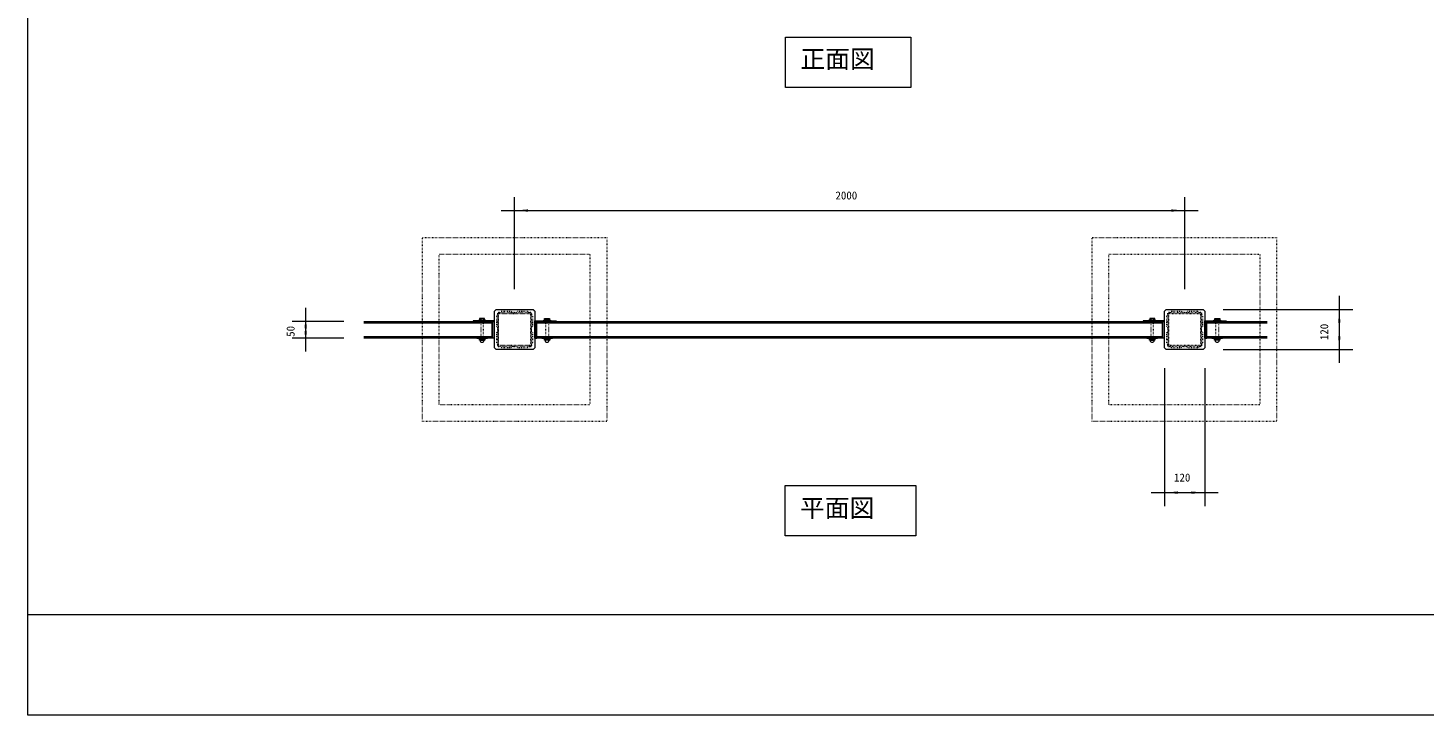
# Model space of a CAD drawing. Units: millimetres, scale not verified. Extents: x -3900 to 3900, y -2750 to 2750.
# Drawn here: x -3900 to 267, y -2750 to -699 of the extents above; entities that cross this region are included whole.
import ezdxf
from ezdxf.enums import TextEntityAlignment as Align

# ---------------------------------------------------------------- set-up
doc = ezdxf.new("R2010")
doc.units = ezdxf.units.MM
doc.header["$LTSCALE"] = 20
doc.linetypes.add('USER5', pattern=[0.208282, 0.069427, -0.138855])
doc.layers.add('0-1_IMPORTED', color=30, linetype='Continuous', lineweight=18)
doc.styles.add('ＭＳ ゴシック', font='')
doc.styles.get('ＭＳ ゴシック').set_extended_font_data('MS Gothic')

msp = doc.modelspace()

# ---------------------------------------------------------------- linework, layer by layer
at = {"layer": '0-1_IMPORTED', "color": 1}
for p, q in [((-2447.5, -1479), (-2447.5, -1204)), ((-447.5, -1479), (-447.5, -1204)), ((-2487.5, -1244), (-2447.5, -1244)), ((-2447.5, -1244), (-447.5, -1244)), ((-447.5, -1244), (-407.5, -1244)), ((14, -1499), (14, -1539)), ((-3071, -1574.75), (-3071, -1534.75)), ((-332.5, -1539), (54, -1539)), ((14, -1539), (14, -1659)), ((-2957.5, -1574.75), (-3111, -1574.75)), ((-3071, -1624.75), (-3071, -1574.75)), ((-2957.5, -1624.75), (-3111, -1624.75)), ((-3071, -1664.75), (-3071, -1624.75)), ((-332.5, -1659), (54, -1659)), ((14, -1659), (14, -1699)), ((-507.5, -1714), (-507.5, -2126)), ((-387.5, -1714), (-387.5, -2126)), ((-547.5, -2086), (-507.5, -2086)), ((-507.5, -2086), (-387.5, -2086)), ((-387.5, -2086), (-347.5, -2086))]:
    msp.add_line(p, q, dxfattribs=at)
at = {"layer": '0-1_IMPORTED'}
for p, q in [((-2514, -1579.75), (-2897.5, -1579.75)), ((-2548.24, -1565.75), (-2548.24, -1571.25)), ((-2540.76, -1565.75), (-2540.76, -1571.25)), ((-514, -1579.75), (-2381, -1579.75)), ((-2354.24, -1565.75), (-2354.24, -1571.25)), ((-2346.76, -1565.75), (-2346.76, -1571.25)), ((-548.24, -1565.75), (-548.24, -1571.25)), ((-540.76, -1565.75), (-540.76, -1571.25)), ((-201.5, -1579.75), (-381, -1579.75)), ((-354.24, -1565.75), (-354.24, -1571.25)), ((-346.76, -1565.75), (-346.76, -1571.25)), ((-2897.5, -1619.75), (-2514, -1619.75)), ((-2381, -1619.75), (-514, -1619.75)), ((-381, -1619.75), (-201.5, -1619.75)), ((-2550.51, -1631.25), (-2538.49, -1631.25)), ((-2544.5, -1630.54), (-2544.5, -1626.96)), ((-2344.49, -1631.25), (-2356.51, -1631.25)), ((-2350.5, -1630.54), (-2350.5, -1626.96)), ((-550.51, -1631.25), (-538.49, -1631.25)), ((-544.5, -1630.54), (-544.5, -1626.96)), ((-344.49, -1631.25), (-356.51, -1631.25)), ((-350.5, -1630.54), (-350.5, -1626.96)), ((-3900, -2450), (3900, -2450))]:
    msp.add_line(p, q, dxfattribs=at)
at = {"layer": '0-1_IMPORTED', "linetype": 'USER5'}
for p, q in [((-2447.5, -1549), (-2492.9, -1549)), ((-2402.1, -1549), (-2447.5, -1549)), ((-447.5, -1549), (-492.9, -1549)), ((-402.1, -1549), (-447.5, -1549))]:
    msp.add_line(p, q, dxfattribs=at)
at = {"layer": '0-1_IMPORTED'}
for points in [[(-3900, 2750), (3900, 2750), (3900, -2750), (-3900, -2750)], [(-1638.76, -726.76), (-1265, -726.76), (-1265, -876.99), (-1638.76, -876.99)], [(-2507.5, -1544), (-2502.5, -1539), (-2392.5, -1539), (-2387.5, -1544), (-2387.5, -1654), (-2392.5, -1659), (-2502.5, -1659), (-2507.5, -1654)], [(-507.5, -1544), (-502.5, -1539), (-392.5, -1539), (-387.5, -1544), (-387.5, -1654), (-392.5, -1659), (-502.5, -1659), (-507.5, -1654)], [(-2509, -1624.75), (-2507.5, -1624.75), (-2507.5, -1573.25), (-2571.5, -1573.25), (-2571.5, -1574.75), (-2509, -1574.75)], [(-2554.5, -1571.25), (-2554.5, -1573.25), (-2534.5, -1573.25), (-2534.5, -1571.25)], [(-2550.7, -1565.75), (-2552, -1566.5), (-2552, -1571.25), (-2537, -1571.25), (-2537, -1566.5), (-2538.3, -1565.75)], [(-2509, -1624.75), (-2514, -1624.75), (-2514, -1574.75), (-2509, -1574.75)], [(-2386, -1624.75), (-2387.5, -1624.75), (-2387.5, -1573.25), (-2323.5, -1573.25), (-2323.5, -1574.75), (-2386, -1574.75)], [(-2386, -1624.75), (-2381, -1624.75), (-2381, -1574.75), (-2386, -1574.75)], [(-2381, -1574.75), (-514, -1574.75), (-514, -1624.75), (-2381, -1624.75)], [(-2340.5, -1571.25), (-2340.5, -1573.25), (-2360.5, -1573.25), (-2360.5, -1571.25)], [(-2344.3, -1565.75), (-2343, -1566.5), (-2343, -1571.25), (-2358, -1571.25), (-2358, -1566.5), (-2356.7, -1565.75)], [(-509, -1624.75), (-507.5, -1624.75), (-507.5, -1573.25), (-571.5, -1573.25), (-571.5, -1574.75), (-509, -1574.75)], [(-554.5, -1571.25), (-554.5, -1573.25), (-534.5, -1573.25), (-534.5, -1571.25)], [(-550.7, -1565.75), (-552, -1566.5), (-552, -1571.25), (-537, -1571.25), (-537, -1566.5), (-538.3, -1565.75)], [(-509, -1624.75), (-514, -1624.75), (-514, -1574.75), (-509, -1574.75)], [(-386, -1624.75), (-387.5, -1624.75), (-387.5, -1573.25), (-323.5, -1573.25), (-323.5, -1574.75), (-386, -1574.75)], [(-386, -1624.75), (-381, -1624.75), (-381, -1574.75), (-386, -1574.75)], [(-340.5, -1571.25), (-340.5, -1573.25), (-360.5, -1573.25), (-360.5, -1571.25)], [(-344.3, -1565.75), (-343, -1566.5), (-343, -1571.25), (-358, -1571.25), (-358, -1566.5), (-356.7, -1565.75)], [(-2560.5, -1624.75), (-2528.5, -1624.75), (-2528.5, -1626.25), (-2560.5, -1626.25)], [(-2366.5, -1624.75), (-2334.5, -1624.75), (-2334.5, -1626.25), (-2366.5, -1626.25)], [(-560.5, -1624.75), (-528.5, -1624.75), (-528.5, -1626.25), (-560.5, -1626.25)], [(-366.5, -1624.75), (-334.5, -1624.75), (-334.5, -1626.25), (-366.5, -1626.25)], [(-2552.5, -1626.25), (-2536.5, -1626.25), (-2536.5, -1631.25), (-2552.5, -1631.25)], [(-2358.5, -1626.25), (-2342.5, -1626.25), (-2342.5, -1631.25), (-2358.5, -1631.25)], [(-552.5, -1626.25), (-536.5, -1626.25), (-536.5, -1631.25), (-552.5, -1631.25)], [(-358.5, -1626.25), (-342.5, -1626.25), (-342.5, -1631.25), (-358.5, -1631.25)], [(-1640.23, -2065.04), (-1250, -2065.04), (-1250, -2215.27), (-1640.23, -2215.27)]]:
    msp.add_lwpolyline(points, close=True, dxfattribs=at)
at = {"layer": '0-1_IMPORTED', "linetype": 'USER5'}
for points in [[(-2722.5, -1324), (-2172.5, -1324), (-2172.5, -1874), (-2722.5, -1874)], [(-723.5, -1324), (-173.5, -1324), (-173.5, -1874), (-723.5, -1874)], [(-2672.5, -1374), (-2222.5, -1374), (-2222.5, -1824), (-2672.5, -1824)], [(-673.5, -1374), (-223.5, -1374), (-223.5, -1824), (-673.5, -1824)], [(-2392.5, -1539), (-2387.5, -1544), (-2387.5, -1654), (-2392.5, -1659), (-2502.5, -1659), (-2507.5, -1654), (-2507.5, -1544), (-2502.5, -1539)], [(-392.5, -1539), (-387.5, -1544), (-387.5, -1654), (-392.5, -1659), (-502.5, -1659), (-507.5, -1654), (-507.5, -1544), (-502.5, -1539)], [(-2548.5, -1571.25), (-2548.5, -1624.75), (-2540.5, -1624.75), (-2540.5, -1571.25)], [(-2346.5, -1571.25), (-2346.5, -1624.75), (-2354.5, -1624.75), (-2354.5, -1571.25)], [(-548.5, -1571.25), (-548.5, -1624.75), (-540.5, -1624.75), (-540.5, -1571.25)], [(-346.5, -1571.25), (-346.5, -1624.75), (-354.5, -1624.75), (-354.5, -1571.25)]]:
    msp.add_lwpolyline(points, close=True, dxfattribs=at)
at = {"layer": '0-1_IMPORTED'}
for points in [[(-2897.5, -1574.75), (-2514, -1574.75), (-2514, -1624.75), (-2897.5, -1624.75)], [(-201.5, -1624.75), (-381, -1624.75), (-381, -1574.75), (-201.5, -1574.75)]]:
    msp.add_lwpolyline(points, dxfattribs=at)
at = {"layer": '0-1_IMPORTED', "linetype": 'USER5'}
for points in [[(-2498.5, -1551), (-2498.5, -1555), (-2501.5, -1560), (-2501.5, -1578), (-2501.5, -1584), (-2501.5, -1589), (-2498, -1594), (-2498, -1604), (-2501.5, -1609), (-2501.5, -1614), (-2501.5, -1620), (-2501.5, -1638), (-2498.5, -1643), (-2498.5, -1647)], [(-2497.5, -1553.6), (-2497.5, -1599), (-2497.5, -1644.4)], [(-2399.5, -1548), (-2403.5, -1548), (-2408.5, -1545), (-2426.5, -1545), (-2432.5, -1545), (-2437.5, -1545), (-2442.5, -1548.5), (-2452.5, -1548.5), (-2457.5, -1545), (-2462.5, -1545), (-2468.5, -1545), (-2486.5, -1545), (-2491.5, -1548), (-2495.5, -1548)], [(-2495.2, -1644.4), (-2495.2, -1599), (-2495.2, -1553.6)], [(-2492.9, -1551.3), (-2447.5, -1551.3), (-2402.1, -1551.3)], [(-2399.8, -1553.6), (-2399.8, -1599), (-2399.8, -1644.4)], [(-2397.5, -1644.4), (-2397.5, -1599), (-2397.5, -1553.6)], [(-2393.5, -1609), (-2397, -1604), (-2397, -1594), (-2393.5, -1589), (-2393.5, -1584), (-2393.5, -1578), (-2393.5, -1560), (-2396.5, -1555), (-2396.5, -1551)], [(-498.5, -1551), (-498.5, -1555), (-501.5, -1560), (-501.5, -1578), (-501.5, -1584), (-501.5, -1589), (-498, -1594), (-498, -1604), (-501.5, -1609), (-501.5, -1614), (-501.5, -1620), (-501.5, -1638), (-498.5, -1643), (-498.5, -1647)], [(-497.5, -1553.6), (-497.5, -1599), (-497.5, -1644.4)], [(-399.5, -1548), (-403.5, -1548), (-408.5, -1545), (-426.5, -1545), (-432.5, -1545), (-437.5, -1545), (-442.5, -1548.5), (-452.5, -1548.5), (-457.5, -1545), (-462.5, -1545), (-468.5, -1545), (-486.5, -1545), (-491.5, -1548), (-495.5, -1548)], [(-495.2, -1644.4), (-495.2, -1599), (-495.2, -1553.6)], [(-492.9, -1551.3), (-447.5, -1551.3), (-402.1, -1551.3)], [(-399.8, -1553.6), (-399.8, -1599), (-399.8, -1644.4)], [(-397.5, -1644.4), (-397.5, -1599), (-397.5, -1553.6)], [(-393.5, -1609), (-397, -1604), (-397, -1594), (-393.5, -1589), (-393.5, -1584), (-393.5, -1578), (-393.5, -1560), (-396.5, -1555), (-396.5, -1551)], [(-2396.5, -1647), (-2396.5, -1643), (-2393.5, -1638), (-2393.5, -1620), (-2393.5, -1614), (-2393.5, -1609)], [(-396.5, -1647), (-396.5, -1643), (-393.5, -1638), (-393.5, -1620), (-393.5, -1614), (-393.5, -1609)], [(-2495.5, -1650), (-2491.5, -1650), (-2486.5, -1653), (-2468.5, -1653), (-2462.5, -1653), (-2457.5, -1653), (-2452.5, -1649.5), (-2442.5, -1649.5), (-2437.5, -1653), (-2432.5, -1653), (-2426.5, -1653), (-2408.5, -1653), (-2403.5, -1650), (-2399.5, -1650)], [(-2402.1, -1646.7), (-2447.5, -1646.7), (-2492.9, -1646.7)], [(-2492.9, -1649), (-2447.5, -1649), (-2402.1, -1649)], [(-495.5, -1650), (-491.5, -1650), (-486.5, -1653), (-468.5, -1653), (-462.5, -1653), (-457.5, -1653), (-452.5, -1649.5), (-442.5, -1649.5), (-437.5, -1653), (-432.5, -1653), (-426.5, -1653), (-408.5, -1653), (-403.5, -1650), (-399.5, -1650)], [(-402.1, -1646.7), (-447.5, -1646.7), (-492.9, -1646.7)], [(-492.9, -1649), (-447.5, -1649), (-402.1, -1649)]]:
    msp.add_lwpolyline(points, dxfattribs=at)
for centre, radius, start, end in [((-2495.5, -1551), 3, 90, 180), ((-2492.9, -1553.6), 4.6, 90, 180), ((-2492.9, -1553.6), 2.3, 90, 180), ((-2402.1, -1553.6), 4.6, 360, 90), ((-2402.1, -1553.6), 2.3, 360, 90), ((-2399.5, -1551), 3, 360, 90), ((-495.5, -1551), 3, 90, 180), ((-492.9, -1553.6), 4.6, 90, 180), ((-492.9, -1553.6), 2.3, 90, 180), ((-402.1, -1553.6), 4.6, 360, 90), ((-402.1, -1553.6), 2.3, 360, 90), ((-399.5, -1551), 3, 360, 90), ((-2495.5, -1647), 3, 180, 270), ((-2492.9, -1644.4), 4.6, 180, 270), ((-2492.9, -1644.4), 2.3, 180, 270), ((-2402.1, -1644.4), 4.6, 270, 360), ((-2402.1, -1644.4), 2.3, 270, 360), ((-2399.5, -1647), 3, 270, 0), ((-495.5, -1647), 3, 180, 270), ((-492.9, -1644.4), 4.6, 180, 270), ((-492.9, -1644.4), 2.3, 180, 270), ((-402.1, -1644.4), 4.6, 270, 360), ((-402.1, -1644.4), 2.3, 270, 360), ((-399.5, -1647), 3, 270, 360)]:
    msp.add_arc(centre, radius, start, end, dxfattribs=at)
at = {"layer": '0-1_IMPORTED'}
for centre, start, end in [((-2544.5, -1631.25), 180, 270), ((-2544.5, -1631.25), 270, 360), ((-2350.5, -1631.25), 180, 270), ((-2350.5, -1631.25), 270, 360), ((-544.5, -1631.25), 180, 270), ((-544.5, -1631.25), 270, 360), ((-350.5, -1631.25), 180, 270), ((-350.5, -1631.25), 270, 360)]:
    msp.add_arc(centre, 6.01, start, end, dxfattribs=at)
at = {"layer": '0-1_IMPORTED', "color": 1}
for points in [[(-2447.5, -1244), (-2407.5, -1240.5), (-2407.5, -1247.5)], [(-447.5, -1244), (-487.5, -1247.5), (-487.5, -1240.5)], [(14, -1539), (17.5, -1579), (10.5, -1579)], [(-3071, -1574.75), (-3067.5, -1614.75), (-3074.5, -1614.75)], [(-3071, -1624.75), (-3074.5, -1584.75), (-3067.5, -1584.75)], [(14, -1659), (10.5, -1619), (17.5, -1619)], [(-507.5, -2086), (-467.5, -2082.5), (-467.5, -2089.5)], [(-387.5, -2086), (-427.5, -2089.5), (-427.5, -2082.5)]]:
    msp.add_solid(points, dxfattribs=at)

# ---------------------------------------------------------------- texts
at = {"layer": '0-1_IMPORTED', "color": 7, "style": 'ＭＳ ゴシック'}
for s, height, p in [('正面図', 54.26, (-1594.32, -835.06)), ('2000', 23.88, (-1489.83, -1218.07)), ('120', 23.88, (-479.25, -2060.07)), ('平面図', 54.26, (-1595.79, -2175.47))]:
    msp.add_text(s, height=height, dxfattribs=at).set_placement(p, align=Align.BOTTOM_LEFT)
for s, p in [('50', (-3096.93, -1620.92)), ('120', (-11.93, -1630.75))]:
    msp.add_text(s, height=23.88, rotation=90, dxfattribs=at).set_placement(p, align=Align.BOTTOM_LEFT)

doc.saveas('drawing.dxf')
